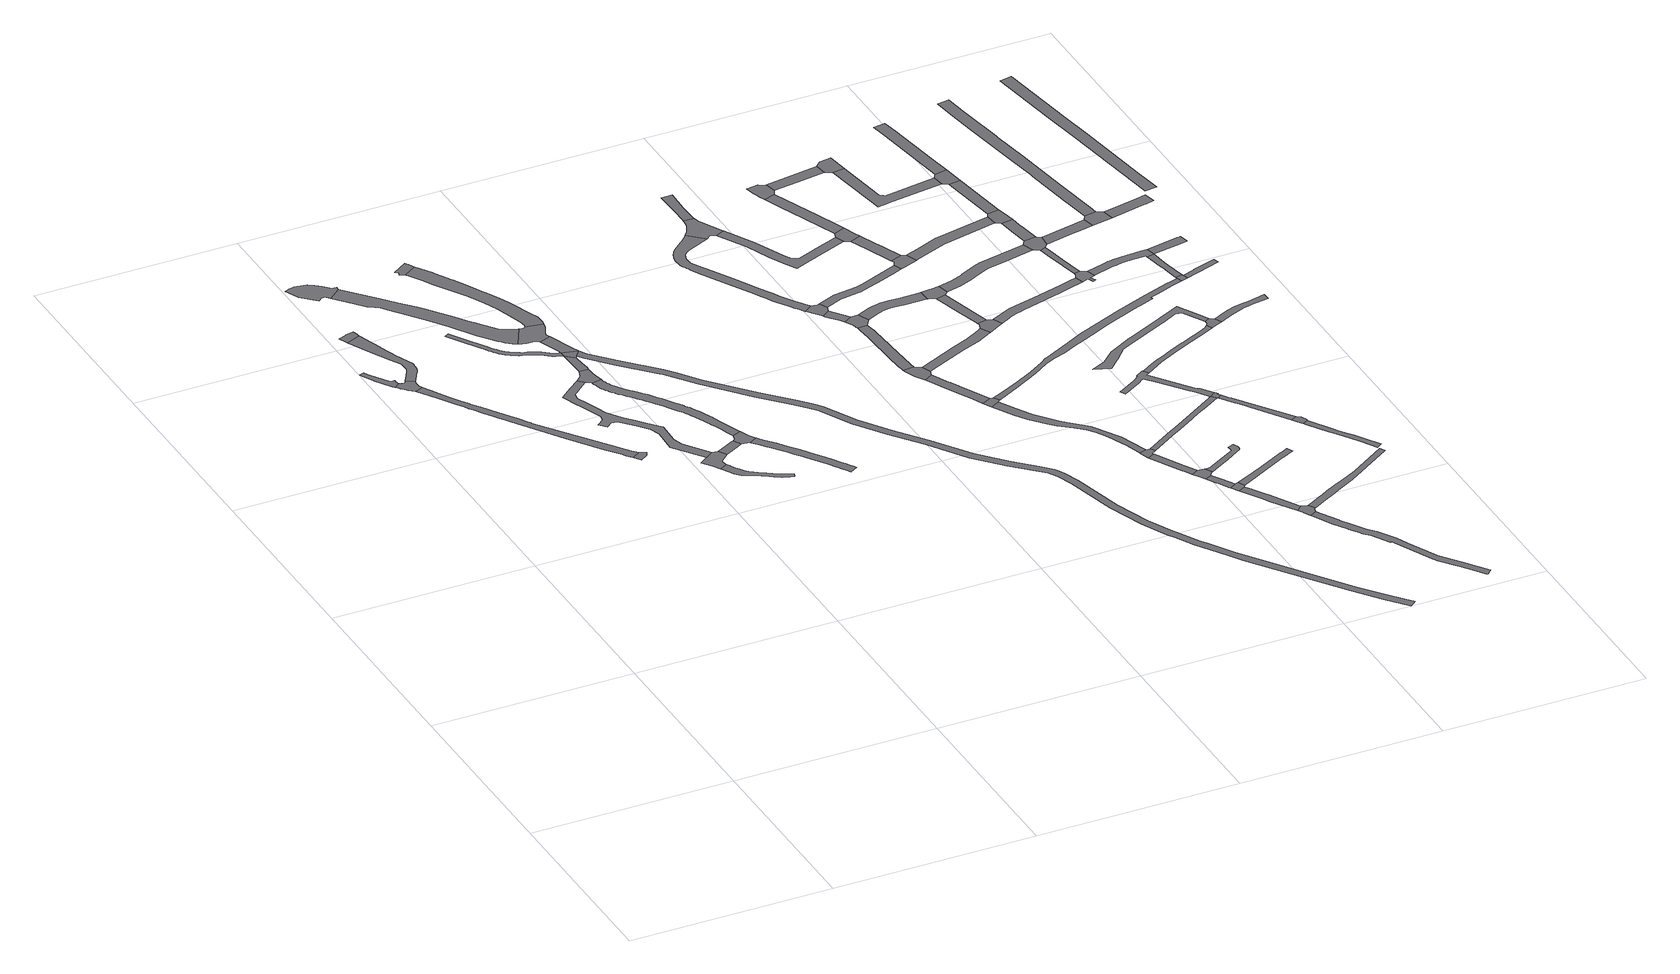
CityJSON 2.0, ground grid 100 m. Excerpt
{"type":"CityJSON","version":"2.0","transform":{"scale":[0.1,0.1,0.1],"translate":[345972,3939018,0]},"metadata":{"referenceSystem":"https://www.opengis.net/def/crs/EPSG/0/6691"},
"CityObjects":{
"road1":{"type":"Road","attributes":{"RoadStructureAttribute.sectionType":"1"},"geometry":[{"type":"MultiSurface","lod":"1","boundaries":[[[0,1,2,3,4,5,6,7,8,9,10,11,12,13,14,15,16,17,18,19,20,21,22,23,24]]]}]},
"road2":{"type":"Road","geometry":[{"type":"MultiSurface","lod":"1","boundaries":[[[25,26,27,28,29,30,31,32,33,34,35,36,37,38,39,40,41,42,43,24,23,44,45,46,47,48,49,50,51,52,53,54,55,56,57,58,59,60]]]}]},
"road3":{"type":"Road","attributes":{"RoadStructureAttribute.sectionType":"1"},"geometry":[{"type":"MultiSurface","lod":"1","boundaries":[[[61,62,63,64,65,66,67,68,69,70,71,72,73,74,75,76,77,78,79,80,81,82,83,84,85,86,87,88,89,90,91,92,93,94,95,96,97,98,99,100,101,102,103,104,105,106,107,108,25,60]]]}]},
"road4":{"type":"Road","geometry":[{"type":"MultiSurface","lod":"1","boundaries":[[[109,110,111,112,113,114,115,116,87,86]]]}]},
"road5":{"type":"Road","attributes":{"RoadStructureAttribute.sectionType":"1"},"geometry":[{"type":"MultiSurface","lod":"1","boundaries":[[[117,118,119,120,121,122,123,124,125,126,127,128,129,130,131,132,133,134,135,51,50,136,137,138,139,140,141,142,143,144,145,146,147,148,149,150,151,152,153,154]]]}]},
"road6":{"type":"Road","geometry":[{"type":"MultiSurface","lod":"1","boundaries":[[[155,156,157,158,159,160,161,162,163,164,165,166,167,168,169,170,171,172,173,174,175,176,177,178,179,180,181,182]]]}]},
"road7":{"type":"Road","geometry":[{"type":"MultiSurface","lod":"1","boundaries":[[[153,183,184,185,186,154]]]}]},
"road8":{"type":"Road","attributes":{"function":"3","RoadStructureAttribute.sectionType":"1"},"geometry":[{"type":"MultiSurface","lod":"1","boundaries":[[[187,188,189,190,191,192,193,194,195,196,197,198,199,200,201,202,203,204,205,206,207,208,209,210,211,212,213,214,215,216,217,218,219,220,221,222,223,224,161,160]]]}]},
"road9":{"type":"Road","attributes":{"RoadStructureAttribute.sectionType":"1"},"geometry":[{"type":"MultiSurface","lod":"1","boundaries":[[[225,226,227,228,229,230,231,232,233,234,235,236,237,238,239,240,241,242,243,244,245,246,247,248,249,250,251,252,253,254,255,256,257,258,259,260,261,262,263]]]}]},
"road10":{"type":"Road","attributes":{"RoadStructureAttribute.sectionType":"1"},"geometry":[{"type":"MultiSurface","lod":"1","boundaries":[[[264,265,266,267,268,269,270,271,272,273,274,275,276,277,278,279,280,281,282,283,284,285,286,287,288,289,290,291,292,293,294,295,296,297,298,299,300,301,302,303,304,305,306,307,308,309,310,311,312,313]]]}]},
"road11":{"type":"Road","geometry":[{"type":"MultiSurface","lod":"1","boundaries":[[[314,315,316,317,318,319,320,321,322,323,246,245,324,325,326,327,328]]]}]},
"road12":{"type":"Road","geometry":[{"type":"MultiSurface","lod":"1","boundaries":[[[329,225,263,330,331,332,333,334,335,336,337]]]}]},
"road13":{"type":"Road","geometry":[{"type":"MultiSurface","lod":"1","boundaries":[[[338,339,340,341,342,343,344,345]]]}]},
"road14":{"type":"Road","attributes":{"RoadStructureAttribute.sectionType":"1"},"geometry":[{"type":"MultiSurface","lod":"1","boundaries":[[[327,346,347,348,349,350,351,352,353,354,355,356,357,358,359,360,361,362,363,364,365,366,367,368,369,370,371,372,373,374,375,376,377,378,379,380,381,382,383,384,385,386,387,388,389,390,328]]]}]},
"road15":{"type":"Road","attributes":{"RoadStructureAttribute.sectionType":"1"},"geometry":[{"type":"MultiSurface","lod":"1","boundaries":[[[336,391,392,393,394,312,337]]]}]},
"road16":{"type":"Road","geometry":[{"type":"MultiSurface","lod":"1","boundaries":[[[395,396,397,398,209,208,399,400,401,402,403,404,405,406,407,408,409,410,411,412,413,414,415,416,417,418,419,420,421,422,423,424]]]}]},
"road17":{"type":"Road","attributes":{"RoadStructureAttribute.sectionType":"1"},"geometry":[{"type":"MultiSurface","lod":"1","boundaries":[[[425,426,427,323,322,428,429,430]]]}]},
"road18":{"type":"Road","geometry":[{"type":"MultiSurface","lod":"1","boundaries":[[[313,312,394,431,432]]]}]},
"road19":{"type":"Road","attributes":{"function":"3","RoadStructureAttribute.sectionType":"1"},"geometry":[{"type":"MultiSurface","lod":"1","boundaries":[[[423,433,434,435,436,437,438,439,440,441,442,443,444,445,446,447,448,449,450,451,339,338,452,453,454,455,456,457,458,459,460,461,462,463,464,465,466,467,468,469,470,471,424]]]}]},
"road20":{"type":"Road","attributes":{"RoadStructureAttribute.sectionType":"1"},"geometry":[{"type":"MultiSurface","lod":"1","boundaries":[[[472,473,474,475,476,477,478,479,480,481,482,483,484,485,486,487,488,489,490,491,492,493,494,495,496,497,498,499,500,501,502,503,504,505,506,507,508,509,510,511,512,513,514,515,516,517,518,519,520,521,522,523,524,525,526,527,528,529,530,531,532,533,534,535,536,537,538,539,540,541,542,543,544,545,546,547,548,549,550,551,552,553,554,555,556,557,558,559,560,561,562,563,564,331,330]]]}]},
"road21":{"type":"Road","attributes":{"RoadStructureAttribute.sectionType":"1"},"geometry":[{"type":"MultiSurface","lod":"1","boundaries":[[[565,415,414,566,313,432]]]}]},
"road22":{"type":"Road","geometry":[{"type":"MultiSurface","lod":"1","boundaries":[[[429,567,568,569,570,571,572,521,520,573,430]]]}]},
"road23":{"type":"Road","attributes":{"RoadStructureAttribute.sectionType":"1"},"geometry":[{"type":"MultiSurface","lod":"1","boundaries":[[[574,575,576,577,578,579,580,581,582,583,584,585,586,587,588,589,590,591,592,593,594,595,596,597,598,599,600,601,602,603,604,605,606,607,568,567]]]}]},
"road24":{"type":"Road","attributes":{"RoadStructureAttribute.sectionType":"1"},"geometry":[{"type":"MultiSurface","lod":"1","boundaries":[[[608,609,610,611,612,613,614,615,616,617,618,619,620,621,622,623,624,625,626,627,628,629,630,631,632,633,634,635,636,637,638,639,640,641,642,643,644,645,646,647,648,649,650,651,652,653,654,655,656,657,658,659,660,661,662,663,664,665,666,667,668,669,670,671,672,673,432,431]]]}]},
"road25":{"type":"Road","attributes":{"RoadStructureAttribute.sectionType":"1"},"geometry":[{"type":"MultiSurface","lod":"1","boundaries":[[[674,675,676,677,678,679,680,681,682,683,684,685,686,687,688,689,690,691,692,693,694,695,696,697,698,699,700,701,702,703,704,705,706,707,708,709,710,711,712,713,714,715,716,717,718,719,720,721,722,723,724,725,726,727,728,729,730,731,732,733,734,735,736,737,738,739,740,741,742,743,744,745,746,747,748,749,750,751,752,753,754,755,756,757,758,759]]]}]},
"road26":{"type":"Road","geometry":[{"type":"MultiSurface","lod":"1","boundaries":[[[760,761,762,763,764,765,766,767]]]}]},
"road27":{"type":"Road","geometry":[{"type":"MultiSurface","lod":"1","boundaries":[[[768,769,770,771,772,773,774,775,674,759]]]}]},
"road28":{"type":"Road","attributes":{"RoadStructureAttribute.sectionType":"1"},"geometry":[{"type":"MultiSurface","lod":"1","boundaries":[[[776,777,778,779,780,781,782,783,784,785,786,787,788,789,790,760,767]]]}]},
"road29":{"type":"Road","attributes":{"RoadStructureAttribute.sectionType":"1"},"geometry":[{"type":"MultiSurface","lod":"1","boundaries":[[[791,792,793,794,795,796,797,798,799,800,801,802,803,804,805,806,764,763,807,808,809,810,811,812,813,814,815,816,817,818,819,820]]]}]},
"road30":{"type":"Road","attributes":{"RoadStructureAttribute.sectionType":"1"},"geometry":[{"type":"MultiSurface","lod":"1","boundaries":[[[821,772,771,822,823,824,825,826]]]}]},
"road31":{"type":"Road","geometry":[{"type":"MultiSurface","lod":"1","boundaries":[[[827,828,829,830,831,832,781,780,833,834]]]}]},
"road32":{"type":"Road","geometry":[{"type":"MultiSurface","lod":"1","boundaries":[[[835,836,837,821,826,838,839,840,841,842,843,844,845,791,820]]]}]},
"road33":{"type":"Road","geometry":[{"type":"MultiSurface","lod":"1","boundaries":[[[846,847,848,849,850,851,852,853,854,855,856,857,858,859,860,861,862,863,711,710,864,865]]]}]},
"road34":{"type":"Road","attributes":{"RoadStructureAttribute.sectionType":"1"},"geometry":[{"type":"MultiSurface","lod":"1","boundaries":[[[866,867,868,869,870,871,872,873,874,875,850,849]]]}]},
"road35":{"type":"Road","attributes":{"RoadStructureAttribute.sectionType":"1"},"geometry":[{"type":"MultiSurface","lod":"1","boundaries":[[[833,876,877,878,879,880,881,882,883,884,885,886,887,888,889,890,891,892,893,894,895,896,897,898,899,900,834]]]}]},
"road36":{"type":"Road","attributes":{"RoadStructureAttribute.sectionType":"1"},"geometry":[{"type":"MultiSurface","lod":"1","boundaries":[[[901,902,903,904,905,906,762,761,907,908,909,910,911,912]]]}]},
"road37":{"type":"Road","attributes":{"RoadStructureAttribute.sectionType":"1"},"geometry":[{"type":"MultiSurface","lod":"1","boundaries":[[[836,913,914,915,916,917,918,919,920,921,922,923,924,925,926,927,928,929,930,931,932,837]]]}]},
"road38":{"type":"Road","geometry":[{"type":"MultiSurface","lod":"1","boundaries":[[[933,934,935,936,937,890,889,938,939]]]}]},
"road39":{"type":"Road","attributes":{"RoadStructureAttribute.sectionType":"1"},"geometry":[{"type":"MultiSurface","lod":"1","boundaries":[[[940,941,942,943,944,945,946,947,948,949,950,951,952,953,954,955,846,865]]]}]},
"road40":{"type":"Road","attributes":{"RoadStructureAttribute.sectionType":"1"},"geometry":[{"type":"MultiSurface","lod":"1","boundaries":[[[956,957,958,959,960,961,962,774,773,963,964,965,966,967,968,969,970,971]]]}]},
"road41":{"type":"Road","attributes":{"RoadStructureAttribute.sectionType":"1"},"geometry":[{"type":"MultiSurface","lod":"1","boundaries":[[[972,973,974,975,976,977,978,979,980,981,933,939]]]}]},
"road42":{"type":"Road","geometry":[{"type":"MultiSurface","lod":"1","boundaries":[[[982,977,976,983,984,985,986,987]]]}]},
"road43":{"type":"Road","attributes":{"RoadStructureAttribute.sectionType":"1"},"geometry":[{"type":"MultiSurface","lod":"1","boundaries":[[[988,989,985,984,990,991,992,993]]]}]},
"road44":{"type":"Road","geometry":[{"type":"MultiSurface","lod":"1","boundaries":[[[994,995,996,997,988,993]]]}]},
"road45":{"type":"Road","attributes":{"RoadStructureAttribute.sectionType":"1"},"geometry":[{"type":"MultiSurface","lod":"1","boundaries":[[[998,999,1000,1001,1002,1003,995,994,1004,1005,1006,1007,1008,1009]]]}]},
"road46":{"type":"Road","geometry":[{"type":"MultiSurface","lod":"1","boundaries":[[[1008,1010,1011,1012,1013,1014,1015,1016,1009]]]}]},
"road47":{"type":"Road","attributes":{"RoadStructureAttribute.sectionType":"1"},"geometry":[{"type":"MultiSurface","lod":"1","boundaries":[[[1017,1018,1019,1020,1021,1022,1023,1024,1025,1026,1027,1028,1029,1030,1031,1032,1033,982,987]]]}]},
"road48":{"type":"Road","attributes":{"RoadStructureAttribute.sectionType":"1"},"geometry":[{"type":"MultiSurface","lod":"1","boundaries":[[[1034,1035,1036,1037,1038,1039]]]}]},
"road49":{"type":"Road","geometry":[{"type":"MultiSurface","lod":"1","boundaries":[[[1040,1041,1042,1043,923,922,1044,1045,1034,1039]]]}]},
"road50":{"type":"Road","geometry":[{"type":"MultiSurface","lod":"1","boundaries":[[[1037,1036,1046,901,912,1047,1048,1049]]]}]},
"road51":{"type":"Road","geometry":[{"type":"MultiSurface","lod":"1","boundaries":[[[1050,1051,1052,1053,1054,1055,1056,1057,1058,1059,1060]]]}]},
"road52":{"type":"Road","attributes":{"RoadStructureAttribute.sectionType":"1"},"geometry":[{"type":"MultiSurface","lod":"1","boundaries":[[[1058,1061,1062,1063,1064,1065,1066,1059]]]}]},
"road53":{"type":"Road","geometry":[{"type":"MultiSurface","lod":"1","boundaries":[[[947,1067,1068,1069,1064,1063,948]]]}]},
"road54":{"type":"Road","attributes":{"RoadStructureAttribute.sectionType":"1"},"geometry":[{"type":"MultiSurface","lod":"1","boundaries":[[[1070,1071,1068,1067,1072,1073,1074]]]}]},
"road55":{"type":"Road","attributes":{"RoadStructureAttribute.sectionType":"1"},"geometry":[{"type":"MultiSurface","lod":"1","boundaries":[[[1075,1076,1077,1078,1079,1080,937,936,1081,1082,1083,1084,1085,1086,1087]]]}]},
"road56":{"type":"Road","geometry":[{"type":"MultiSurface","lod":"1","boundaries":[[[970,1088,1089,1090,1074,1073,1091,971]]]}]},
"road57":{"type":"Road","attributes":{"RoadStructureAttribute.sectionType":"1"},"geometry":[{"type":"MultiSurface","lod":"1","boundaries":[[[1092,1093,1094,1095,1096,1097,1098,1099,1100,1101,1102,1103,1104,997,996]]]}]},
"road58":{"type":"Road","attributes":{"RoadStructureAttribute.sectionType":"1"},"geometry":[{"type":"MultiSurface","lod":"1","boundaries":[[[1105,1106,1107,1108,1109,1110,1111,1112,1113,1114,1115,1116,1117,1118,1119,1120,1013,1012,1121,1122,1123,1124,1125,1126,1127,1128,1129,1130,1131,1132,1133,1134,1135,1136,1137]]]}]},
"road59":{"type":"Road","attributes":{"RoadStructureAttribute.sectionType":"1"},"geometry":[{"type":"MultiSurface","lod":"1","boundaries":[[[1138,1139,1140,1141,1050,1060]]]}]},
"road60":{"type":"Road","geometry":[{"type":"MultiSurface","lod":"1","boundaries":[[[1142,1143,1144,1145,1146,1147,1148,1149,1150,1151,1152,1153,1154,1155,1156,1157,1158,1159,1075,1160,1161,1162,1163,1164,1165,1166,1167,1168,1169,1170]]]}]},
"road61":{"type":"Road","attributes":{"RoadStructureAttribute.sectionType":"1"},"geometry":[{"type":"MultiSurface","lod":"1","boundaries":[[[1171,1172,1173,1174,1175,1176,1177,1178,1179,1180,1181,1182,1183,1184,1185,1186,1187,829,828,1188,1189,1190,1191,1192,1193,1194,1195,1196,1197,1198,1199,1200,1201,1202,1203,1204,1205,1206,1207,1208,1209]]]}]},
"road62":{"type":"Road","attributes":{"RoadStructureAttribute.sectionType":"1"},"geometry":[{"type":"MultiSurface","lod":"1","boundaries":[[[1210,1211,1212,1213,1214,1215,1216,1217,1218,1219,1220,1221,1222,1223,1224,1225,1226,1227,1016,1015]]]}]},
"road63":{"type":"Road","attributes":{"RoadStructureAttribute.sectionType":"1"},"geometry":[{"type":"MultiSurface","lod":"1","boundaries":[[[1228,1229,1230,1231,1232,1233,1234,1235,1236,1237,1238,1239,1240,1241,1242,1243,1244,1245,1246,1049,1048]]]}]},
"road64":{"type":"Road","attributes":{"RoadStructureAttribute.sectionType":"1"},"geometry":[{"type":"MultiSurface","lod":"1","boundaries":[[[1040,1247,1248,1249,1250,1251,1252,1253,1254,1255,1256,1257,1258,1259,1260,1261,1041]]]}]},
"road65":{"type":"Road","geometry":[{"type":"MultiSurface","lod":"1","boundaries":[[[1262,1263,1264,1265,1160,1075,1087]]]}]},
"road66":{"type":"Road","attributes":{"RoadStructureAttribute.sectionType":"1"},"geometry":[{"type":"MultiSurface","lod":"1","boundaries":[[[1266,1267,1268,1269,1090,1089,1270,1271,1272,1273]]]}]},
"road67":{"type":"Road","geometry":[{"type":"MultiSurface","lod":"1","boundaries":[[[1139,1274,1275,1276,1277,1140]]]}]},
"road68":{"type":"Road","attributes":{"RoadStructureAttribute.sectionType":"1"},"geometry":[{"type":"MultiSurface","lod":"1","boundaries":[[[1278,1279,1280,1281,1282,1263,1262,1283,1284,1285,1286,1287]]]}]},
"road69":{"type":"Road","attributes":{"RoadStructureAttribute.sectionType":"1"},"geometry":[{"type":"MultiSurface","lod":"1","boundaries":[[[1288,1289,1290,1291,1292,1293,1294,1295,1296,1297,1298,1299,1300,1301,1302,1303,1304,1305,1306,1307,1308,1309,1310,1311,1312,1313,1314,1315,1316,1317,1318,1319,1320,1321,1322]]]}]},
"road70":{"type":"Road","geometry":[{"type":"MultiSurface","lod":"1","boundaries":[[[1323,1324,1325,1326,1327,1328,1278,1287]]]}]},
"road71":{"type":"Road","attributes":{"RoadStructureAttribute.sectionType":"1"},"geometry":[{"type":"MultiSurface","lod":"1","boundaries":[[[1329,1330,1331,1332,1333,1334,1335,1336,1337,1338,1339,1340,1341,1142,1170,1342,1343,1344,1345,1346,1347,1348]]]}]},
"road72":{"type":"Road","attributes":{"RoadStructureAttribute.sectionType":"1"},"geometry":[{"type":"MultiSurface","lod":"1","boundaries":[[[1349,1350,1351,1352,1353,1275,1274,1354,1355,1356,1357,1358]]]}]},
"road73":{"type":"Road","attributes":{"RoadStructureAttribute.sectionType":"1"},"geometry":[{"type":"MultiSurface","lod":"1","boundaries":[[[1359,1360,1361,1362,1363,1364,1365,1325,1324,1366,1367,1368,1369,1370,1371,1372]]]}]},
"road74":{"type":"Road","geometry":[{"type":"MultiSurface","lod":"1","boundaries":[[[1373,1374,1375,1239,1238,1376,1377,1378,1379,1380,1381,1382,1383,1384]]]}]},
"road75":{"type":"Road","attributes":{"RoadStructureAttribute.sectionType":"1"},"geometry":[{"type":"MultiSurface","lod":"1","boundaries":[[[1385,1386,1387,1388,1389,1390,1391,1374,1373]]]}]},
"road76":{"type":"Road","geometry":[{"type":"MultiSurface","lod":"1","boundaries":[[[1392,1393,1394,1395,1255,1254,1388,1387]]]}]},
"road77":{"type":"Road","attributes":{"RoadStructureAttribute.sectionType":"1"},"geometry":[{"type":"MultiSurface","lod":"1","boundaries":[[[1394,1396,1397,1398,1399,1400,1395]]]}]},
"road78":{"type":"Road","geometry":[{"type":"MultiSurface","lod":"1","boundaries":[[[1399,1398,1401,1402,1403,1404,1266,1273]]]}]},
"road79":{"type":"Road","attributes":{"RoadStructureAttribute.sectionType":"1"},"geometry":[{"type":"MultiSurface","lod":"1","boundaries":[[[1405,1406,1403,1402,1407,1408]]]}]},
"road80":{"type":"Road","geometry":[{"type":"MultiSurface","lod":"1","boundaries":[[[1405,1408,1409,1410,1349,1358]]]}]},
"road81":{"type":"Road","geometry":[{"type":"MultiSurface","lod":"1","boundaries":[[[1411,1412,1413,1414,1415,1416,1288,1322,1417,1418,1419,1420,1329,1348]]]}]},
"road82":{"type":"Road","attributes":{"RoadStructureAttribute.sectionType":"1"},"geometry":[{"type":"MultiSurface","lod":"1","boundaries":[[[1421,1422,1423,1410,1409,1424,1425,1426]]]}]},
"road83":{"type":"Road","attributes":{"RoadStructureAttribute.sectionType":"1"},"geometry":[{"type":"MultiSurface","lod":"1","boundaries":[[[1383,1427,1428,1429,1430,1431,1432,1433,1434,1435,1436,1437,1438,1439,1440,1441,1442,1443,1444,1445,1446,1447,1448,1449,1450,1384]]]}]},
"road84":{"type":"Road","attributes":{"RoadStructureAttribute.sectionType":"1"},"geometry":[{"type":"MultiSurface","lod":"1","boundaries":[[[1451,1452,1453,1454,1393,1392,1455,1456,1457,1458,1459]]]}]},
"road85":{"type":"Road","geometry":[{"type":"MultiSurface","lod":"1","boundaries":[[[1209,1208,1460,1461,1462,1463]]]}]},
"road86":{"type":"Road","attributes":{"RoadStructureAttribute.sectionType":"1"},"geometry":[{"type":"MultiSurface","lod":"1","boundaries":[[[1462,1464,1465,1466,1438,1437,1467,1468,1469,1470,1471,1463]]]}]},
"road87":{"type":"Road","attributes":{"RoadStructureAttribute.sectionType":"1"},"geometry":[{"type":"MultiSurface","lod":"1","boundaries":[[[1412,1472,1473,1474,1475,1476,1477,1478,1479,1480,1481,1482,1483,1413]]]}]},
"road88":{"type":"Road","geometry":[{"type":"MultiSurface","lod":"1","boundaries":[[[1484,1451,1459,1485,1486,1487]]]}]},
"road89":{"type":"Road","attributes":{"RoadStructureAttribute.sectionType":"1"},"geometry":[{"type":"MultiSurface","lod":"1","boundaries":[[[1488,1489,1461,1460,1490,1491,1492,1493]]]}]},
"road90":{"type":"Road","geometry":[{"type":"MultiSurface","lod":"1","boundaries":[[[1438,1494,1495,1496,1497,1498,1499,1439]]]}]},
"road91":{"type":"Road","attributes":{"RoadStructureAttribute.sectionType":"1"},"geometry":[{"type":"MultiSurface","lod":"1","boundaries":[[[1500,1501,1502,1503,1504,1505,1506,1507,1484,1487,1508,1509,1510,1511,1512,1513,1514,1515,1516]]]}]},
"road92":{"type":"Road","attributes":{"RoadStructureAttribute.sectionType":"1"},"geometry":[{"type":"MultiSurface","lod":"1","boundaries":[[[1485,1517,1518,1519,1520,1521,1522,1523,1486]]]}]},
"road93":{"type":"Road","attributes":{"RoadStructureAttribute.sectionType":"1"},"geometry":[{"type":"MultiSurface","lod":"1","boundaries":[[[1524,1525,1526,1527,1528,1529,1530,1531,1532,1533]]]}]}
},
"vertices":[
[126,3635,0],[125,3637,0],[124,3640,0],[124,3642,0],[124,3644,0],[123,3647,0],[123,3651,0],[123,3655,0],[123,3660,0],[123,3664,0],[108,3665,0],[96,3674,0],[40,3756,0],[28,3780,0],[5,3774,0],[13,3758,0],[22,3738,0],[31,3719,0],[43,3696,0],[56,3674,0],[69,3653,0],[84,3632,0],[92,3621,0],[100,3611,0],[128,3633,0],
[162,3638,0],[160,3633,0],[159,3631,0],[159,3630,0],[158,3628,0],[157,3627,0],[156,3626,0],[153,3625,0],[151,3625,0],[148,3625,0],[146,3625,0],[143,3626,0],[141,3626,0],[139,3627,0],[137,3628,0],[135,3628,0],[133,3629,0],[131,3630,0],[129,3632,0],[100,3610,0],[109,3600,0],[117,3590,0],[129,3577,0],[142,3565,0],[154,3553,0],[167,3541,0],[208,3558,0],[206,3565,0],[202,3572,0],[200,3578,0],[198,3585,0],[198,3592,0],[198,3599,0],[199,3606,0],[201,3613,0],[202,3617,0],
[203,3619,0],[207,3626,0],[211,3632,0],[214,3639,0],[222,3651,0],[229,3662,0],[237,3674,0],[244,3686,0],[246,3690,0],[248,3695,0],[251,3700,0],[252,3705,0],[254,3711,0],[255,3717,0],[255,3724,0],[256,3730,0],[256,3737,0],[257,3744,0],[257,3751,0],[257,3758,0],[217,3852,0],[208,3878,0],[200,3904,0],[175,3977,0],[169,3995,0],[145,4066,0],[76,4039,0],[88,4007,0],[131,3921,0],[183,3824,0],[190,3811,0],[198,3798,0],[205,3785,0],[210,3771,0],[211,3763,0],[211,3754,0],[211,3746,0],[211,3737,0],[211,3730,0],[211,3725,0],[206,3711,0],[204,3707,0],[198,3697,0],[192,3687,0],[184,3675,0],[176,3662,0],[172,3655,0],[167,3648,0],
[144,4071,0],[143,4079,0],[142,4087,0],[141,4096,0],[137,4111,0],[95,4101,0],[94,4100,0],[56,4085,0],
[804,2675,0],[787,2699,0],[741,2762,0],[511,3077,0],[510,3080,0],[508,3082,0],[507,3084,0],[506,3086,0],[505,3089,0],[467,3146,0],[462,3154,0],[415,3224,0],[365,3299,0],[339,3338,0],[333,3347,0],[309,3385,0],[285,3424,0],[261,3463,0],[230,3518,0],[231,3445,0],[255,3406,0],[280,3367,0],[304,3328,0],[316,3308,0],[328,3289,0],[352,3253,0],[375,3218,0],[377,3215,0],[398,3182,0],[422,3146,0],[434,3128,0],[466,3079,0],[587,2897,0],[704,2737,0],[756,2666,0],[767,2650,0],[788,2622,0],[828,2652,0],
[48,4476,0],[114,4407,0],[118,4411,0],[133,4425,0],[152,4426,0],[171,4404,0],[232,4457,0],[232,4461,0],[234,4476,0],[212,4479,0],[204,4487,0],[195,4495,0],[186,4503,0],[178,4511,0],[165,4522,0],[152,4533,0],[139,4543,0],[125,4551,0],[111,4556,0],[97,4559,0],[83,4561,0],[68,4561,0],[62,4561,0],[55,4559,0],[48,4558,0],[41,4556,0],[35,4553,0],[15,4544,0],
[813,2588,0],[849,2614,0],[860,2637,0],[838,2647,0],
[246,4318,0],[285,4272,0],[294,4265,0],[296,4265,0],[315,4251,0],[328,4242,0],[355,4207,0],[417,4127,0],[478,4044,0],[538,3960,0],[614,3840,0],[632,3816,0],[643,3801,0],[654,3786,0],[665,3771,0],[678,3758,0],[689,3745,0],[701,3733,0],[714,3722,0],[727,3712,0],[739,3705,0],[745,3701,0],[804,3810,0],[778,3821,0],[728,3844,0],[659,3933,0],[655,3939,0],[630,3972,0],[603,4010,0],[575,4047,0],[548,4084,0],[520,4121,0],[504,4143,0],[479,4173,0],[421,4242,0],[360,4312,0],[318,4362,0],[246,4441,0],
[846,3309,0],[790,3263,0],[773,3248,0],[728,3210,0],[761,3121,0],[764,3114,0],[789,3046,0],[807,2999,0],[810,2994,0],[803,2964,0],[769,2935,0],[798,2901,0],[828,2925,0],[858,2922,0],[903,2869,0],[923,2846,0],[960,2802,0],[975,2756,0],[978,2749,0],[973,2629,0],[1079,2480,0],[1119,2509,0],[1032,2633,0],[1015,2681,0],[1019,2794,0],[989,2830,0],[950,2876,0],[937,2891,0],[889,2948,0],[843,3017,0],[827,3060,0],[820,3078,0],[801,3128,0],[783,3177,0],[789,3209,0],[797,3216,0],[821,3236,0],[827,3241,0],[874,3281,0],
[877,3551,0],[860,3556,0],[852,3561,0],[810,3594,0],[785,3608,0],[755,3621,0],[727,3628,0],[721,3632,0],[710,3638,0],[700,3644,0],[691,3650,0],[681,3657,0],[673,3663,0],[664,3671,0],[656,3680,0],[648,3689,0],[640,3699,0],[633,3709,0],[626,3719,0],[620,3729,0],[613,3740,0],[607,3750,0],[547,3844,0],[507,3910,0],[486,3897,0],[526,3831,0],[586,3737,0],[592,3727,0],[598,3716,0],[605,3706,0],[612,3695,0],[620,3684,0],[628,3674,0],[637,3663,0],[647,3653,0],[657,3644,0],[667,3637,0],[676,3630,0],[686,3623,0],[697,3616,0],[709,3609,0],[720,3604,0],[747,3597,0],[774,3586,0],[797,3573,0],[838,3540,0],[850,3533,0],[870,3527,0],[885,3520,0],[884,3550,0],
[1129,2400,0],[1128,2403,0],[1128,2406,0],[1127,2409,0],[1127,2416,0],[1127,2420,0],[1130,2427,0],[1145,2441,0],[1172,2465,0],[1148,2503,0],[1076,2478,0],[1038,2453,0],[1069,2406,0],[1092,2367,0],[1132,2392,0],
[874,3336,0],[898,3262,0],[947,3270,0],[944,3287,0],[939,3315,0],[935,3341,0],[933,3366,0],[933,3374,0],[889,3374,0],
[552,4439,0],[619,4481,0],[612,4493,0],[602,4509,0],[592,4524,0],[518,4475,0],[535,4467,0],[528,4450,0],
[1120,2321,0],[1129,2306,0],[1136,2296,0],[1154,2279,0],[1169,2271,0],[1188,2261,0],[1208,2251,0],[1231,2238,0],[1260,2217,0],[1265,2214,0],[1270,2210,0],[1276,2205,0],[1282,2201,0],[1289,2196,0],[1307,2187,0],[1325,2180,0],[1341,2173,0],[1358,2167,0],[1367,2190,0],[1351,2196,0],[1334,2203,0],[1318,2210,0],[1302,2218,0],[1296,2222,0],[1291,2226,0],[1285,2230,0],[1280,2234,0],[1275,2238,0],[1269,2241,0],[1264,2245,0],[1259,2249,0],[1251,2254,0],[1243,2259,0],[1235,2264,0],[1227,2270,0],[1218,2276,0],[1210,2282,0],[1202,2289,0],[1194,2295,0],[1180,2312,0],[1167,2330,0],[1156,2349,0],[1146,2368,0],[1141,2376,0],[1136,2384,0],
[933,3376,0],[934,3388,0],[931,3435,0],[928,3483,0],
[833,3810,0],[829,3808,0],[823,3807,0],[815,3807,0],[752,3698,0],[764,3693,0],[778,3689,0],[785,3688,0],[793,3687,0],[802,3687,0],[810,3687,0],[813,3687,0],[817,3687,0],[821,3687,0],[825,3686,0],[828,3685,0],[832,3683,0],[835,3682,0],[836,3681,0],[843,3673,0],[899,3694,0],[898,3696,0],[893,3713,0],[893,3721,0],[894,3729,0],[911,3764,0],[917,3775,0],[921,3792,0],[923,3801,0],[839,3815,0],
[1233,2549,0],[1207,2535,0],[1170,2515,0],[1245,2504,0],[1267,2516,0],[1246,2556,0],
[934,3497,0],[962,3528,0],
[923,3805,0],[925,3816,0],[925,3827,0],[925,3840,0],[924,3851,0],[923,3864,0],[918,3881,0],[915,3890,0],[863,4023,0],[847,4064,0],[840,4077,0],[813,4131,0],[789,4177,0],[777,4200,0],[742,4269,0],[722,4306,0],[720,4309,0],[674,4393,0],[668,4402,0],[566,4415,0],[598,4362,0],[625,4315,0],[630,4307,0],[678,4227,0],[718,4159,0],[725,4147,0],[735,4128,0],[750,4099,0],[765,4069,0],[793,4004,0],[809,3954,0],[836,3860,0],[837,3857,0],[839,3849,0],[840,3842,0],[840,3836,0],[840,3830,0],[840,3823,0],[839,3817,0],
[899,3251,0],[902,3241,0],[905,3231,0],[905,3230,0],[908,3221,0],[911,3212,0],[916,3201,0],[921,3191,0],[926,3181,0],[932,3171,0],[933,3169,0],[942,3156,0],[952,3142,0],[953,3141,0],[963,3127,0],[974,3113,0],[989,3094,0],[1005,3075,0],[1020,3057,0],[1035,3038,0],[1048,3020,0],[1061,3002,0],[1073,2983,0],[1086,2965,0],[1099,2946,0],[1111,2927,0],[1119,2915,0],[1123,2908,0],[1136,2889,0],[1141,2881,0],[1147,2872,0],[1152,2863,0],[1153,2863,0],[1158,2855,0],[1166,2840,0],[1171,2827,0],[1173,2824,0],[1180,2808,0],[1193,2779,0],[1204,2756,0],[1212,2740,0],[1215,2732,0],[1220,2718,0],[1231,2690,0],[1242,2661,0],[1252,2632,0],[1263,2604,0],[1264,2602,0],[1266,2596,0],[1308,2612,0],[1305,2620,0],[1294,2649,0],[1284,2677,0],[1273,2705,0],[1262,2734,0],[1257,2747,0],[1252,2761,0],[1247,2775,0],[1242,2789,0],[1230,2818,0],[1221,2841,0],[1210,2862,0],[1201,2879,0],[1195,2890,0],[1189,2899,0],[1183,2908,0],[1178,2916,0],[1165,2936,0],[1153,2955,0],[1140,2974,0],[1127,2993,0],[1115,3012,0],[1102,3030,0],[1088,3049,0],[1075,3068,0],[1059,3088,0],[1044,3107,0],[1030,3124,0],[1028,3125,0],[1014,3144,0],[1003,3158,0],[992,3171,0],[983,3184,0],[975,3197,0],[970,3206,0],[965,3214,0],[961,3222,0],[961,3223,0],[958,3230,0],[955,3237,0],[953,3245,0],[950,3254,0],[948,3262,0],
[945,3570,0],[883,3563,0],
[1307,2510,0],[1346,2534,0],[1330,2559,0],[1323,2574,0],[1317,2589,0],[1311,2605,0],[1256,2562,0],
[1310,2506,0],[1332,2478,0],[1353,2452,0],[1373,2428,0],[1396,2397,0],[1419,2366,0],[1442,2335,0],[1464,2303,0],[1478,2283,0],[1488,2268,0],[1512,2233,0],[1536,2197,0],[1559,2161,0],[1569,2145,0],[1572,2140,0],[1580,2128,0],[1590,2111,0],[1600,2094,0],[1639,2117,0],[1628,2134,0],[1618,2151,0],[1607,2168,0],[1597,2185,0],[1573,2222,0],[1550,2258,0],[1525,2294,0],[1501,2329,0],[1478,2361,0],[1455,2392,0],[1432,2423,0],[1408,2456,0],[1388,2481,0],[1367,2506,0],[1347,2532,0],
[954,3467,0],[1053,3357,0],[1200,3202,0],[1211,3188,0],[1315,3050,0],[1491,2845,0],[1620,2706,0],[1668,2650,0],[1695,2618,0],[1780,2451,0],[1884,2304,0],[1996,2155,0],[2121,1969,0],[2243,1836,0],[2338,1741,0],[2369,1711,0],[2378,1703,0],[2389,1684,0],[2403,1658,0],[2433,1580,0],[2496,1319,0],[2562,1140,0],[2625,1008,0],[2646,971,0],[2697,879,0],[2719,846,0],[2791,735,0],[2833,670,0],[3150,228,0],[3248,103,0],[3333,1,0],[3356,19,0],[3358,21,0],[3364,26,0],[3359,33,0],[3356,35,0],[3280,128,0],[3182,252,0],[2866,692,0],[2831,745,0],[2751,870,0],[2731,900,0],[2669,1012,0],[2661,1026,0],[2598,1155,0],[2535,1330,0],[2471,1591,0],[2440,1674,0],[2424,1704,0],[2415,1718,0],[2409,1728,0],[2366,1769,0],[2272,1863,0],[2153,1994,0],[2028,2178,0],[1916,2327,0],[1814,2472,0],[1729,2641,0],[1699,2676,0],[1650,2733,0],[1520,2872,0],[1346,3075,0],[1267,3180,0],[1231,3228,0],[1082,3384,0],[986,3491,0],
[2049,3419,0],[2044,3425,0],[2032,3442,0],[2020,3459,0],[2009,3475,0],[2000,3489,0],[1991,3502,0],[1982,3516,0],[1974,3530,0],[1959,3556,0],[1944,3584,0],[1929,3612,0],[1915,3639,0],[1900,3665,0],[1888,3688,0],[1829,3794,0],[1767,3906,0],[1760,3919,0],[1728,3975,0],[1728,3982,0],[1727,3989,0],[1727,3997,0],[1727,4004,0],[1727,4009,0],[1728,4015,0],[1729,4021,0],[1731,4026,0],[1733,4033,0],[1735,4039,0],[1738,4045,0],[1741,4049,0],[1742,4051,0],[1747,4056,0],[1752,4060,0],[1758,4064,0],[1763,4069,0],[1882,4121,0],[1809,4190,0],[1801,4181,0],[1793,4172,0],[1783,4163,0],[1774,4154,0],[1765,4146,0],[1762,4144,0],[1748,4132,0],[1731,4118,0],[1715,4103,0],[1702,4087,0],[1697,4080,0],[1693,4073,0],[1689,4066,0],[1686,4058,0],[1683,4051,0],[1680,4043,0],[1678,4035,0],[1676,4027,0],[1676,4020,0],[1676,4013,0],[1676,4005,0],[1677,3998,0],[1678,3991,0],[1679,3984,0],[1680,3977,0],[1682,3970,0],[1685,3960,0],[1690,3950,0],[1694,3940,0],[1699,3931,0],[1705,3918,0],[1711,3906,0],[1717,3894,0],[1723,3881,0],[1812,3722,0],[1870,3617,0],[1885,3589,0],[1900,3560,0],[1915,3532,0],[1931,3504,0],[1940,3490,0],[1949,3476,0],[1958,3462,0],[1967,3447,0],[1979,3430,0],[1991,3413,0],[2004,3396,0],[2008,3389,0],
[2275,2668,0],[2284,2696,0],[2267,2742,0],[2235,2761,0],[2180,2754,0],[2182,2743,0],[2202,2686,0],[2231,2640,0],
[2016,3378,0],[2033,3355,0],[2050,3332,0],[2060,3318,0],[2101,3348,0],[2108,3376,0],[2090,3418,0],[2079,3413,0],
[2236,2632,0],[2271,2561,0],[2324,2455,0],[2349,2405,0],[2375,2354,0],[2420,2377,0],[2342,2531,0],[2322,2572,0],[2313,2589,0],[2307,2600,0],[2301,2612,0],[2296,2624,0],[2290,2635,0],[2284,2648,0],[2278,2661,0],
[2153,3161,0],[2154,3153,0],[2155,3144,0],[2156,3134,0],[2157,3125,0],[2158,3115,0],[2161,3055,0],[2169,2872,0],[2170,2857,0],[2171,2842,0],[2172,2827,0],[2173,2812,0],[2174,2801,0],[2175,2790,0],[2176,2779,0],[2178,2768,0],[2231,2786,0],[2220,2963,0],[2219,2986,0],[2218,2999,0],[2217,3012,0],[2216,3026,0],[2215,3048,0],[2214,3054,0],[2212,3082,0],[2210,3111,0],[2206,3139,0],[2204,3154,0],[2204,3158,0],[2203,3164,0],
[2167,3259,0],[2067,3309,0],[2084,3285,0],[2098,3268,0],[2112,3251,0],[2125,3234,0],
[2451,2344,0],[2456,2347,0],[2436,2373,0],[2431,2373,0],[2426,2374,0],[2423,2375,0],[2398,2310,0],[2441,2333,0],
[2204,3168,0],[2229,3202,0],[2204,3257,0],[2136,3215,0],[2139,3208,0],[2142,3200,0],[2143,3199,0],[2145,3193,0],[2148,3185,0],[2150,3177,0],[2151,3169,0],
[1976,4154,0],[1918,4262,0],[1912,4278,0],[1906,4300,0],[1854,4304,0],[1854,4303,0],[1854,4296,0],[1853,4283,0],[1851,4271,0],[1849,4264,0],[1848,4259,0],[1845,4250,0],[1841,4241,0],[1836,4232,0],[1831,4223,0],[1825,4212,0],[1817,4201,0],[1809,4191,0],[1904,4138,0],[1932,4130,0],
[1905,4311,0],[1905,4327,0],[1903,4366,0],[1902,4383,0],[1902,4402,0],[1904,4520,0],[1852,4521,0],[1854,4382,0],[1855,4326,0],[1855,4308,0],
[2458,2201,0],[2493,2146,0],[2555,2074,0],[2588,2040,0],[2647,1993,0],[2690,1952,0],[2719,1916,0],[2744,1872,0],[2760,1834,0],[2767,1818,0],[2791,1757,0],[2806,1709,0],[2815,1682,0],[2816,1678,0],[2851,1689,0],[2850,1692,0],[2846,1705,0],[2802,1833,0],[2793,1848,0],[2727,1959,0],[2718,1971,0],[2638,2048,0],[2612,2076,0],[2533,2174,0],[2500,2225,0],
[2639,2920,0],[2632,2915,0],[2607,2901,0],[2556,2872,0],[2539,2865,0],[2465,2832,0],[2337,2721,0],[2495,2790,0],[2574,2823,0],[2586,2827,0],[2661,2869,0],[2666,2873,0],
[2296,3234,0],[2301,3235,0],[2316,3241,0],[2330,3244,0],[2343,3246,0],[2358,3248,0],[2379,3248,0],[2424,3245,0],[2499,3244,0],[2536,3246,0],[2533,3306,0],[2498,3304,0],[2426,3305,0],[2380,3308,0],[2355,3308,0],[2336,3306,0],[2318,3303,0],[2298,3298,0],[2274,3289,0],[2273,3289,0],
[2867,1642,0],[2863,1648,0],[2880,1659,0],[2887,1664,0],[2872,1686,0],[2819,1667,0],[2832,1624,0],
[2012,3983,0],[2063,3865,0],[2098,3791,0],[2127,3732,0],[2131,3725,0],[2194,3751,0],[2330,3805,0],[2416,3839,0],[2398,3885,0],[2303,3848,0],[2176,3798,0],[2144,3813,0],[2125,3852,0],[2109,3886,0],[2057,4005,0],[1978,4150,0],
[2441,3526,0],[2418,3516,0],[2336,3482,0],[2301,3472,0],[2191,3458,0],[2183,3457,0],[2166,3450,0],[2195,3413,0],[2212,3415,0],[2253,3420,0],[2298,3426,0],[2352,3445,0],[2429,3473,0],[2494,3499,0],[2544,3520,0],[2528,3560,0],
[2900,1496,0],[2910,1478,0],[2921,1458,0],[2929,1443,0],[2946,1414,0],[2979,1434,0],[2977,1438,0],[2963,1463,0],[2944,1498,0],[2877,1622,0],
[3014,1429,0],[2971,1372,0],[2982,1353,0],[3015,1372,0],[3027,1388,0],[3035,1393,0],
[3082,1260,0],[3043,1324,0],[3011,1304,0],[3014,1299,0],[3043,1246,0],[3048,1238,0],
[3072,1199,0],[3107,1220,0],[3114,1230,0],[3098,1263,0],
[3259,968,0],[3258,969,0],[3171,1115,0],[3161,1132,0],[3133,1178,0],[3126,1190,0],[3101,1153,0],[3132,1098,0],[3152,1063,0],[3156,1057,0],[3232,938,0],[3261,965,0],
[3247,911,0],[3249,908,0],[3265,877,0],[3299,895,0],[3302,917,0],[3313,923,0],[3293,956,0],
[3095,1427,0],[3140,1453,0],[3205,1496,0],[3222,1506,0],[3227,1514,0],[3229,1524,0],[3229,1536,0],[3219,1560,0],[3187,1548,0],[3190,1528,0],[3188,1520,0],[3182,1513,0],[3176,1508,0],[3173,1506,0],[3078,1452,0],[3043,1432,0],[3026,1429,0],
[2575,3227,0],[2612,3090,0],[2646,2962,0],[2694,2975,0],[2659,3106,0],[2623,3240,0],
[2642,3261,0],[2628,3319,0],[2582,3310,0],[2581,3310,0],[2542,3245,0],[2549,3244,0],
[2650,2948,0],[2717,2902,0],[2746,2917,0],[2722,2962,0],
[2317,4415,0],[2305,4413,0],[2282,4430,0],[2223,4421,0],[2231,4387,0],[2235,4370,0],[2238,4357,0],[2246,4333,0],[2256,4306,0],[2312,4328,0],[2326,4356,0],
[2296,4206,0],[2312,4164,0],[2409,3917,0],[2465,3939,0],[2445,3991,0],[2409,4083,0],
[2444,3825,0],[2500,3848,0],[2487,3881,0],
[2549,3726,0],[2534,3764,0],[2479,3739,0],[2534,3601,0],[2590,3623,0],
[3304,1964,0],[3295,1959,0],[3293,1957,0],[3050,1800,0],[3020,1782,0],[2961,1745,0],[3006,1741,0],[3015,1746,0],[3046,1764,0],[3115,1809,0],[3193,1859,0],[3236,1885,0],[3324,1940,0],
[2561,3526,0],[2637,3557,0],[2614,3613,0],[2540,3587,0],
[3198,1274,0],[3300,1328,0],[3372,1366,0],[3374,1367,0],[3430,1396,0],[3425,1407,0],[3416,1426,0],[3399,1417,0],[3375,1405,0],[3373,1404,0],[3252,1340,0],[3198,1313,0],[3178,1303,0],
[3779,118,0],[3694,233,0],[3621,328,0],[3611,347,0],[3548,483,0],[3521,540,0],[3481,606,0],[3468,627,0],[3440,661,0],[3439,663,0],[3385,747,0],[3367,775,0],[3365,778,0],[3361,785,0],[3312,872,0],[3300,894,0],[3273,861,0],[3320,770,0],[3364,701,0],[3366,698,0],[3395,653,0],[3406,637,0],[3432,607,0],[3484,520,0],[3489,524,0],[3589,311,0],[3606,288,0],[3664,210,0],[3665,209,0],[3718,138,0],[3749,97,0],[3755,91,0],[3780,117,0],
[2482,4380,0],[2593,4397,0],[2584,4456,0],[2426,4432,0],
[3130,2283,0],[3128,2289,0],[3123,2286,0],[3086,2260,0],[3089,2256,0],[3082,2251,0],[3068,2239,0],[3055,2228,0],[2962,2172,0],[2978,2148,0],[3071,2204,0],[3087,2217,0],[3101,2228,0],[3146,2172,0],[3238,2053,0],[3264,2020,0],[3283,1993,0],[3302,1967,0],[3334,1987,0],[3326,1997,0],[3317,2009,0],[3290,2044,0],[3288,2047,0],[3286,2046,0],[3283,2044,0],[3279,2049,0],[3270,2061,0],[3129,2248,0],[3146,2259,0],
[3564,2903,0],[3550,2898,0],[3479,2873,0],[3392,2842,0],[3391,2842,0],[3390,2841,0],[3350,2825,0],[3248,2785,0],[3034,2694,0],[3020,2688,0],[2933,2644,0],[2789,2570,0],[2788,2570,0],[2759,2547,0],[2681,2498,0],[2591,2448,0],[2486,2398,0],[2567,2405,0],[2695,2476,0],[2771,2526,0],[2803,2542,0],[2809,2545,0],[2823,2552,0],[2885,2575,0],[2959,2610,0],[2982,2621,0],[3094,2672,0],[3162,2703,0],[3321,2768,0],[3389,2794,0],[3391,2795,0],[3431,2811,0],[3433,2812,0],[3429,2823,0],[3477,2840,0],[3560,2870,0],[3583,2878,0],[3613,2888,0],[3604,2916,0],
[3330,933,0],[3367,955,0],[3369,956,0],[3370,957,0],[3445,998,0],[3470,1011,0],[3564,1063,0],[3800,1220,0],[3784,1245,0],[3603,1125,0],[3517,1080,0],[3481,1062,0],[3418,1028,0],[3394,1015,0],[3390,1012,0],[3370,1001,0],[3368,1000,0],[3320,972,0],
[2796,2944,0],[2803,2948,0],[2818,2955,0],[2834,2961,0],[2850,2966,0],[2858,2968,0],[2879,2974,0],[2963,2998,0],[3086,3034,0],[3132,3047,0],[3216,3073,0],[3203,3116,0],[3177,3108,0],[3125,3092,0],[3119,3090,0],[2962,3048,0],[2891,3030,0],[2830,3015,0],[2805,3005,0],
[2716,3278,0],[2786,3306,0],[2807,3317,0],[2876,3351,0],[2890,3355,0],[2972,3373,0],[3005,3380,0],[3135,3408,0],[3115,3465,0],[2875,3413,0],[2871,3412,0],[2854,3407,0],[2764,3362,0],[2762,3361,0],[2698,3335,0],
[3329,1936,0],[3349,1956,0],[3339,1968,0],[3345,1972,0],
[3078,3745,0],[2789,3683,0],[2684,3641,0],[2621,3616,0],[2643,3560,0],[2680,3575,0],[2807,3625,0],[3083,3685,0],
[2625,4377,0],[2684,4386,0],[2670,4491,0],[2611,4482,0],
[3568,1647,0],[3451,1814,0],[3381,1911,0],[3379,1914,0],[3372,1923,0],[3378,1868,0],[3380,1865,0],[3392,1849,0],[3442,1778,0],[3540,1629,0],
[3583,2552,0],[3578,2560,0],[3558,2596,0],[3544,2622,0],[3500,2704,0],[3468,2689,0],[3408,2661,0],[3390,2652,0],[3387,2651,0],[3289,2603,0],[3218,2569,0],[3197,2559,0],[3072,2491,0],[3062,2481,0],[3009,2429,0],[2935,2395,0],[2936,2395,0],[3014,2365,0],[3067,2418,0],[3070,2421,0],[3092,2444,0],[3103,2456,0],[3107,2460,0],[3126,2484,0],[3143,2495,0],[3162,2504,0],[3335,2586,0],[3345,2591,0],[3387,2611,0],[3389,2612,0],[3466,2652,0],[3466,2651,0],[3497,2645,0],[3522,2601,0],[3557,2538,0],
[3557,1602,0],[3572,1580,0],[3600,1598,0],[3602,1606,0],[3588,1634,0],[3581,1636,0],
[3548,2505,0],[3532,2489,0],[3505,2476,0],[3427,2439,0],[3413,2433,0],[3387,2421,0],[3385,2420,0],[3329,2395,0],[3256,2356,0],[3223,2342,0],[3190,2321,0],[3169,2308,0],[3131,2284,0],[3207,2299,0],[3236,2318,0],[3347,2374,0],[3384,2391,0],[3387,2392,0],[3519,2455,0],[3562,2475,0],
[3008,4141,0],[2748,4102,0],[2741,4108,0],[2725,4120,0],[2700,4287,0],[2666,4111,0],[2680,4031,0],[2729,4038,0],[2757,4043,0],[3017,4082,0],
[3808,1275,0],[3757,1358,0],[3744,1378,0],[3732,1398,0],[3708,1429,0],[3682,1465,0],[3671,1481,0],[3583,1562,0],[3645,1469,0],[3657,1451,0],[3686,1408,0],[3708,1376,0],[3735,1333,0],[3781,1258,0],
[3244,3158,0],[3213,3151,0],[3215,3140,0],[3247,3084,0],[3249,3085,0],[3249,3083,0],[3261,3056,0],[3274,3061,0],[3267,3078,0],[3262,3089,0],[3288,3099,0],[3272,3142,0],
[3218,3281,0],[3208,3331,0],[3193,3402,0],[3164,3390,0],[3174,3339,0],[3188,3272,0],[3197,3230,0],
[3210,3424,0],[3218,3486,0],[3195,3502,0],[3135,3493,0],
[3178,3606,0],[3174,3629,0],[3167,3676,0],[3108,3667,0],[3120,3589,0],
[3155,3738,0],[3148,3776,0],[3089,3767,0],[3082,3754,0],
[3043,4063,0],[3049,4026,0],[3105,4056,0],[3103,4072,0],
[3086,4176,0],[3026,4167,0],
[3594,2491,0],[3622,2504,0],[3605,2539,0],[3600,2540,0],[3595,2541,0],[3590,2544,0],[3558,2534,0],[3558,2524,0],[3556,2516,0],[3553,2511,0],
[2953,4639,0],[2964,4567,0],[2995,4368,0],[3067,4293,0],[3025,4570,0],[3013,4648,0],
[3292,3100,0],[3376,3126,0],[3393,3130,0],[3395,3131,0],[3400,3132,0],[3410,3133,0],[3426,3136,0],[3456,3139,0],[3497,3142,0],[3564,3145,0],[3564,3137,0],[3601,3143,0],[3592,3192,0],[3562,3190,0],[3504,3188,0],[3494,3187,0],[3452,3184,0],[3420,3181,0],[3396,3177,0],[3394,3176,0],[3391,3176,0],[3386,3175,0],[3364,3169,0],[3279,3143,0],
[3451,3536,0],[3400,3525,0],[3398,3525,0],[3375,3520,0],[3231,3428,0],[3354,3454,0],[3397,3463,0],[3399,3464,0],[3463,3478,0],
[3649,2900,0],[3640,2928,0],[3638,2933,0],[3602,2927,0],
[3616,3035,0],[3611,3060,0],[3603,3128,0],[3582,3044,0],[3585,3028,0],[3589,3007,0],[3590,3001,0],[3590,3000,0],
[3676,2530,0],[3759,2564,0],[3788,2572,0],[3804,2576,0],[3892,2590,0],[3892,2626,0],[3803,2606,0],[3770,2601,0],[3730,2595,0],[3686,2579,0],[3635,2553,0],[3615,2543,0],
[3467,3564,0],[3569,3497,0],[3556,3556,0],[3526,3574,0],
[3703,2949,0],[3701,2948,0],[3699,2916,0],[3710,2920,0],[3828,2960,0],[3819,2988,0],
[3742,3168,0],[3776,3174,0],[3781,3176,0],[3769,3224,0],[3766,3223,0],[3755,3222,0],
[3292,4689,0],[3308,4587,0],[3333,4422,0],[3378,4132,0],[3403,3974,0],[3405,3961,0],[3441,3727,0],[3453,3656,0],[3522,3603,0],[3483,3850,0],[3439,4135,0],[3409,4323,0],[3407,4336,0],[3375,4544,0],[3368,4590,0],[3359,4645,0],[3351,4698,0],
[3639,3512,0],[3744,3534,0],[3755,3537,0],[3796,3545,0],[3784,3604,0],[3739,3595,0],[3577,3560,0],
[3858,3643,0],[3844,3734,0],[3837,3774,0],[3773,4190,0],[3750,4338,0],[3685,4753,0],[3626,4744,0],[3681,4386,0],[3714,4176,0],[3798,3633,0]
]}
